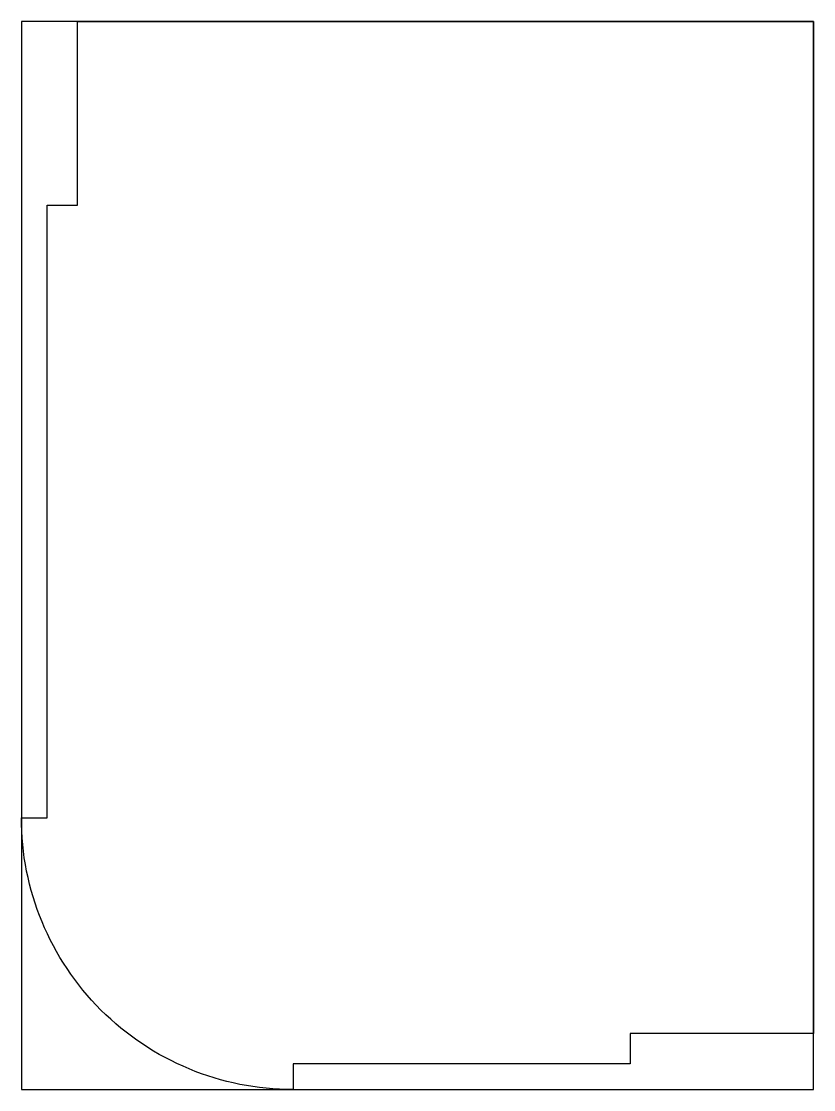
# Model space of a CAD drawing. Extents: x 0 to 432, y 0 to 582.
import ezdxf

# ---------------------------------------------------------------- set-up
doc = ezdxf.new("R2010")
doc.units = 0
doc.layers.add('OUTLINEZ16P5L', color=7, linetype='CONTINUOUS')
doc.layers.add('PART', color=7, linetype='CONTINUOUS')

msp = doc.modelspace()

# ---------------------------------------------------------------- linework, layer by layer
at = {"layer": 'OUTLINEZ16P5L'}
msp.add_lwpolyline([(431.5, 30.5), (331.5, 30.5), (331.5, 14), (148, 14), (148, 0, -0.414214), (0, 148), (14, 148), (14, 481.5), (30.5, 481.5), (30.5, 581.5), (431.5, 581.5)], format="xyb", close=True, dxfattribs=at)
at = {"layer": 'PART'}
msp.add_lwpolyline([(0, 0), (431.5, 0), (431.5, 581.5), (0, 581.5)], close=True, dxfattribs=at)

doc.saveas('drawing.dxf')
